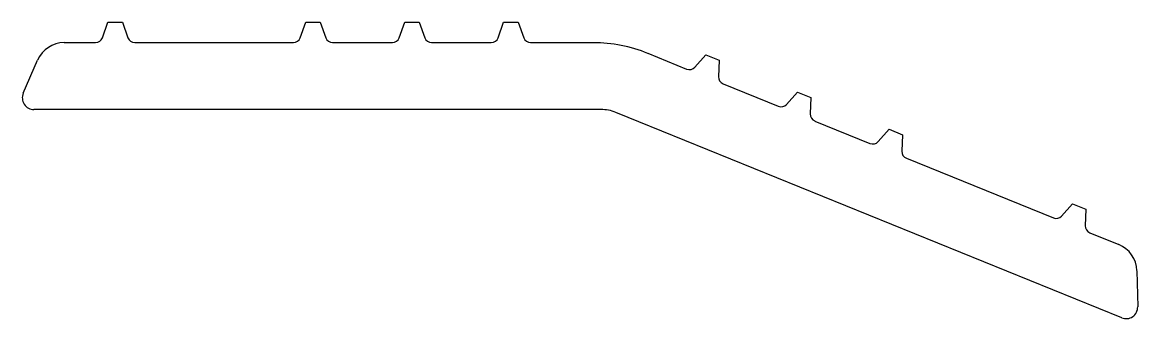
# Model space of a CAD drawing. Extents: x 607.3 to 645.7, y 519.9 to 530.1.
import ezdxf

# ---------------------------------------------------------------- set-up
doc = ezdxf.new("R2010")
doc.units = 0
doc.layers.get('0').update_dxf_attribs({"linetype": 'CONTINUOUS'})

msp = doc.modelspace()

# ---------------------------------------------------------------- linework, layer by layer
at = {"color": 7}
for p, q in [((610.052, 529.603), (610.243, 530.138)), ((610.243, 530.138), (610.743, 530.138)), ((610.743, 530.138), (610.934, 529.603)), ((616.868, 529.603), (617.059, 530.138)), ((617.059, 530.138), (617.559, 530.138)), ((617.559, 530.138), (617.75, 529.603)), ((620.277, 529.603), (620.467, 530.138)), ((620.467, 530.138), (620.967, 530.138)), ((620.967, 530.138), (621.158, 529.603)), ((623.685, 529.603), (623.875, 530.138)), ((623.875, 530.138), (624.375, 530.138)), ((624.375, 530.138), (624.566, 529.603)), ((608.74, 529.438), (609.817, 529.438)), ((611.169, 529.438), (616.633, 529.438)), ((617.985, 529.438), (620.041, 529.438)), ((621.393, 529.438), (623.449, 529.438)), ((624.802, 529.438), (626.965, 529.438)), ((628.845, 529.071), (630.178, 528.53)), ((607.328, 527.697), (607.823, 528.836)), ((630.459, 528.596), (630.835, 529.019)), ((630.835, 529.019), (631.299, 528.832)), ((631.299, 528.832), (631.276, 528.265)), ((631.432, 528.023), (633.336, 527.249)), ((633.617, 527.315), (633.994, 527.738)), ((633.994, 527.738), (634.457, 527.551)), ((634.457, 527.551), (634.434, 526.984)), ((627.225, 527.138), (607.695, 527.138)), ((645.165, 519.969), (627.74, 527.037)), ((634.59, 526.742), (636.494, 525.968)), ((636.775, 526.033), (637.152, 526.457)), ((637.152, 526.457), (637.616, 526.269)), ((637.616, 526.269), (637.592, 525.702)), ((637.747, 525.46), (642.81, 523.406)), ((643.091, 523.471), (643.468, 523.895)), ((643.468, 523.895), (643.932, 523.707)), ((643.932, 523.707), (643.908, 523.14)), ((644.064, 522.898), (645.061, 522.493)), ((645.685, 521.591), (645.715, 520.349))]:
    msp.add_line(p, q, dxfattribs=at)
for centre, radius, start, end in [((608.74, 528.438), 1, 90.0021, 156.4993), ((609.817, 529.688), 0.25, 270.0029, 340.3433), ((611.169, 529.688), 0.25, 199.6566, 269.9972), ((616.633, 529.688), 0.25, 270.0029, 340.3433), ((617.985, 529.688), 0.25, 199.6566, 269.9972), ((620.041, 529.688), 0.25, 270.0029, 340.3433), ((621.393, 529.688), 0.25, 199.6566, 269.9972), ((623.449, 529.688), 0.25, 270.0029, 340.3433), ((624.802, 529.688), 0.25, 199.6566, 269.9972), ((626.962, 524.422), 5.015, 67.9553, 89.9661), ((630.272, 528.762), 0.25, 248.0029, 318.3433), ((631.526, 528.255), 0.25, 177.6566, 247.9972), ((607.695, 527.538), 0.4, 156.5238, 269.9777), ((627.224, 525.764), 1.374, 67.9557, 89.9657), ((633.43, 527.481), 0.25, 248.0029, 318.3433), ((634.684, 526.974), 0.25, 177.6566, 247.9972), ((636.588, 526.2), 0.25, 247.9242, 318.2647), ((637.841, 525.691), 0.25, 177.578, 247.9186), ((642.904, 523.638), 0.25, 247.9242, 318.2647), ((644.158, 523.129), 0.25, 177.578, 247.9186), ((644.685, 521.567), 1, 1.4221, 67.9192), ((645.315, 520.34), 0.4, 247.9437, 1.3976)]:
    msp.add_arc(centre, radius, start, end, dxfattribs=at)

doc.saveas('drawing.dxf')
